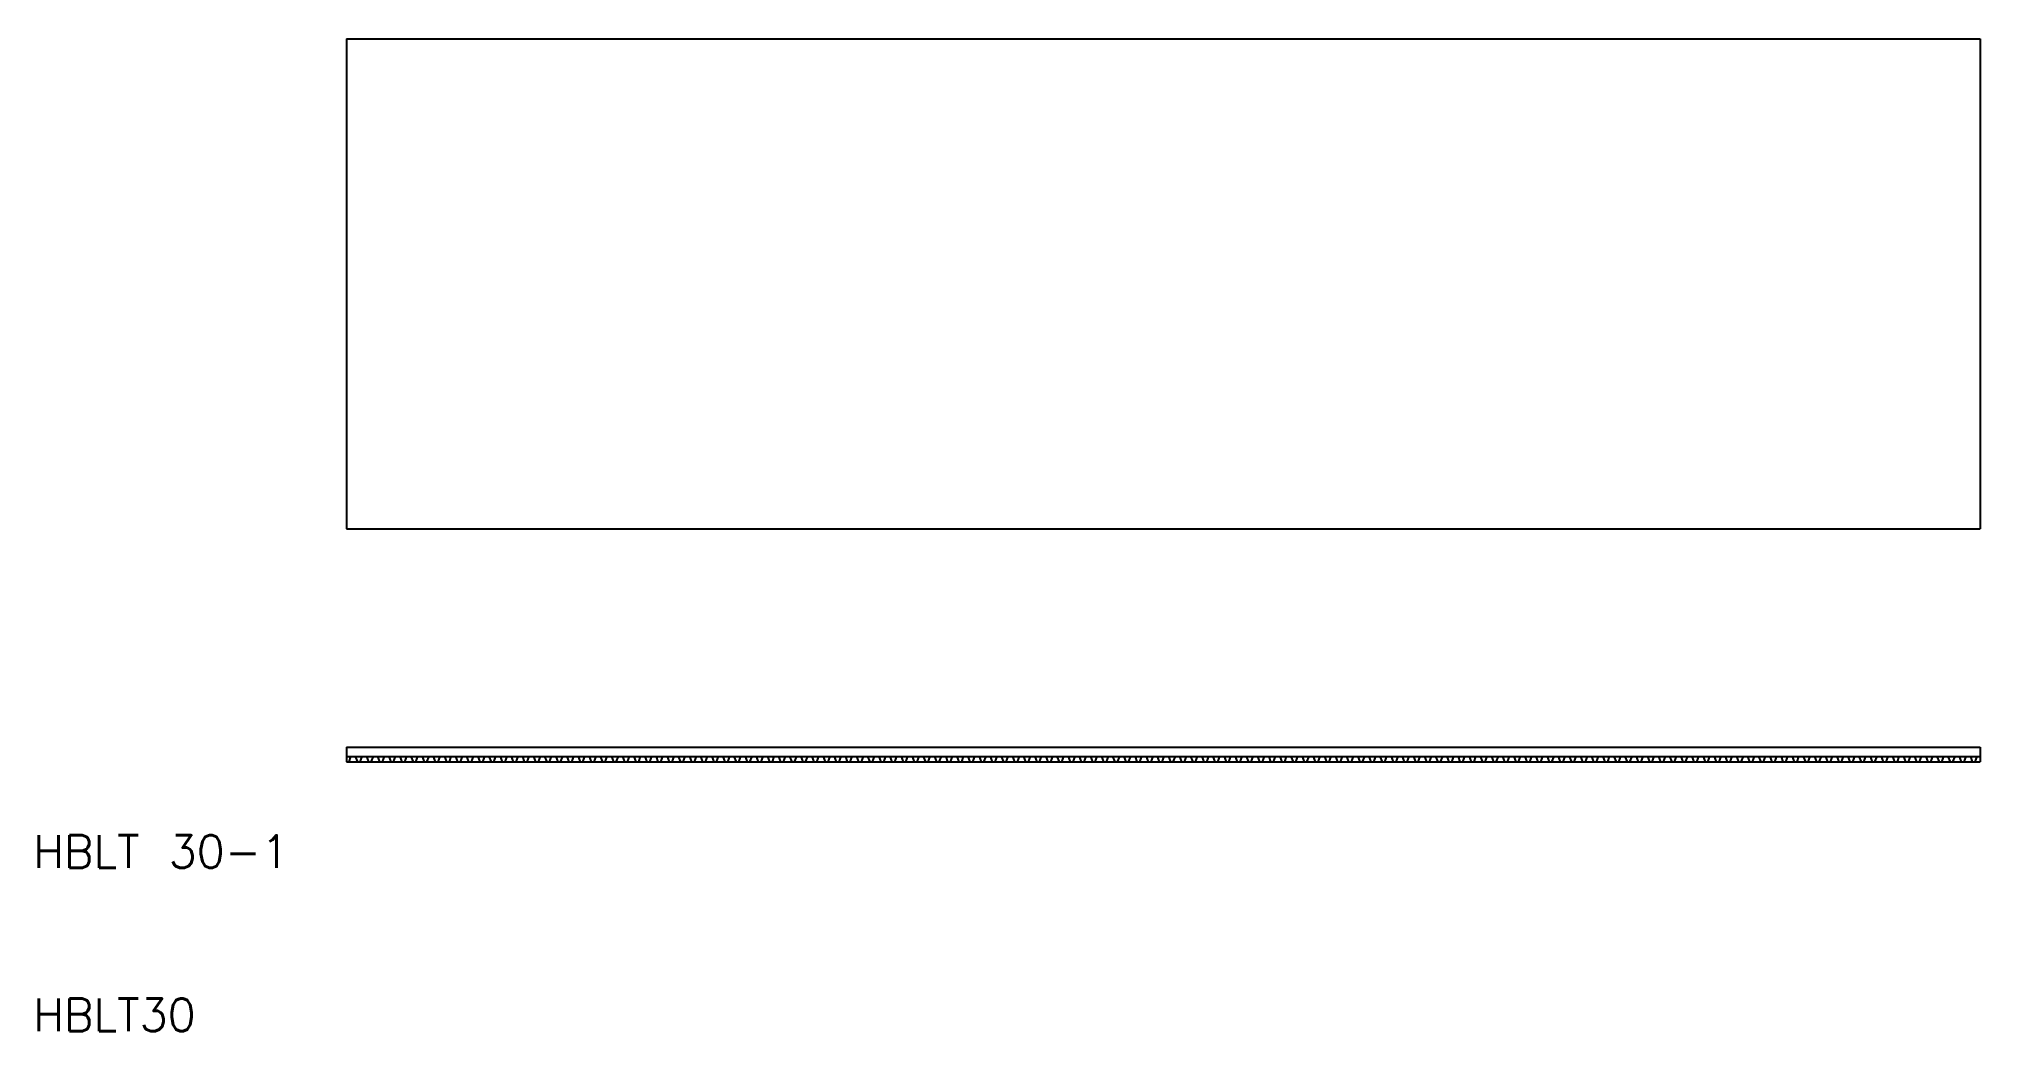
# Model space of a CAD drawing. Extents: x 10 to 129, y 10 to 71.
import ezdxf

# ---------------------------------------------------------------- set-up
doc = ezdxf.new("R2010")
doc.units = 0
doc.layers.get('0').update_dxf_attribs({"linetype": 'CONTINUOUS'})
doc.styles.get("Standard").update_dxf_attribs({"font": 'txt.shx', "bigfont": 'extfont.shx'})

msp = doc.modelspace()

# ---------------------------------------------------------------- linework, layer by layer
at = {"color": 7, "linetype": 'CONTINUOUS'}
for p, q in [((29.17, 70.77), (129.17, 70.77)), ((29.17, 70.77), (29.17, 40.77)), ((129.17, 70.77), (129.17, 40.77)), ((29.17, 40.77), (129.17, 40.77)), ((29.17, 27.39), (129.17, 27.39)), ((29.17, 27.39), (29.17, 26.49)), ((129.17, 27.39), (129.17, 26.49)), ((29.17, 26.83), (129.17, 26.83)), ((29.17, 26.49), (129.17, 26.49)), ((29.33, 26.49), (29.45, 26.83)), ((29.71, 26.83), (29.84, 26.49)), ((30.01, 26.49), (30.14, 26.83)), ((30.39, 26.83), (30.52, 26.49)), ((30.69, 26.49), (30.82, 26.83)), ((31.08, 26.83), (31.2, 26.49)), ((31.38, 26.49), (31.5, 26.83)), ((31.76, 26.83), (31.88, 26.49)), ((32.06, 26.49), (32.18, 26.83)), ((32.44, 26.83), (32.56, 26.49)), ((32.74, 26.49), (32.86, 26.83)), ((33.12, 26.83), (33.25, 26.49)), ((33.42, 26.49), (33.55, 26.83)), ((33.8, 26.83), (33.93, 26.49)), ((34.1, 26.49), (34.23, 26.83)), ((34.48, 26.83), (34.61, 26.49)), ((34.78, 26.49), (34.91, 26.83)), ((35.17, 26.83), (35.29, 26.49)), ((35.47, 26.49), (35.59, 26.83)), ((35.85, 26.83), (35.97, 26.49)), ((36.15, 26.49), (36.27, 26.83)), ((36.53, 26.83), (36.65, 26.49)), ((36.83, 26.49), (36.95, 26.83)), ((37.21, 26.83), (37.34, 26.49)), ((37.51, 26.49), (37.64, 26.83)), ((37.89, 26.83), (38.02, 26.49)), ((38.19, 26.49), (38.32, 26.83)), ((38.58, 26.83), (38.7, 26.49)), ((38.88, 26.49), (39, 26.83)), ((39.26, 26.83), (39.38, 26.49)), ((39.56, 26.49), (39.68, 26.83)), ((39.94, 26.83), (40.06, 26.49)), ((40.24, 26.49), (40.36, 26.83)), ((40.62, 26.83), (40.74, 26.49)), ((40.92, 26.49), (41.04, 26.83)), ((41.3, 26.83), (41.43, 26.49)), ((41.6, 26.49), (41.73, 26.83)), ((41.98, 26.83), (42.11, 26.49)), ((42.28, 26.49), (42.41, 26.83)), ((42.67, 26.83), (42.79, 26.49)), ((42.97, 26.49), (43.09, 26.83)), ((43.35, 26.83), (43.47, 26.49)), ((43.65, 26.49), (43.77, 26.83)), ((44.03, 26.83), (44.15, 26.49)), ((44.33, 26.49), (44.45, 26.83)), ((44.71, 26.83), (44.84, 26.49)), ((45.01, 26.49), (45.14, 26.83)), ((45.39, 26.83), (45.52, 26.49)), ((45.69, 26.49), (45.82, 26.83)), ((46.07, 26.83), (46.2, 26.49)), ((46.37, 26.49), (46.5, 26.83)), ((46.76, 26.83), (46.88, 26.49)), ((47.06, 26.49), (47.18, 26.83)), ((47.44, 26.83), (47.56, 26.49)), ((47.74, 26.49), (47.86, 26.83)), ((48.12, 26.83), (48.24, 26.49)), ((48.42, 26.49), (48.54, 26.83)), ((48.8, 26.83), (48.93, 26.49)), ((49.1, 26.49), (49.23, 26.83)), ((49.48, 26.83), (49.61, 26.49)), ((49.78, 26.49), (49.91, 26.83)), ((50.17, 26.83), (50.29, 26.49)), ((50.47, 26.49), (50.59, 26.83)), ((50.85, 26.83), (50.97, 26.49)), ((51.15, 26.49), (51.27, 26.83)), ((51.53, 26.83), (51.65, 26.49)), ((51.83, 26.49), (51.95, 26.83)), ((52.21, 26.83), (52.33, 26.49)), ((52.51, 26.49), (52.63, 26.83)), ((52.89, 26.83), (53.02, 26.49)), ((53.19, 26.49), (53.32, 26.83)), ((53.57, 26.83), (53.7, 26.49)), ((53.87, 26.49), (54, 26.83)), ((54.26, 26.83), (54.38, 26.49)), ((54.56, 26.49), (54.68, 26.83)), ((54.94, 26.83), (55.06, 26.49)), ((55.24, 26.49), (55.36, 26.83)), ((55.62, 26.83), (55.74, 26.49)), ((55.92, 26.49), (56.04, 26.83)), ((56.3, 26.83), (56.43, 26.49)), ((56.6, 26.49), (56.73, 26.83)), ((56.98, 26.83), (57.11, 26.49)), ((57.28, 26.49), (57.41, 26.83)), ((57.66, 26.83), (57.79, 26.49)), ((57.96, 26.49), (58.09, 26.83)), ((58.35, 26.83), (58.47, 26.49)), ((58.65, 26.49), (58.77, 26.83)), ((59.03, 26.83), (59.15, 26.49)), ((59.33, 26.49), (59.45, 26.83)), ((59.71, 26.83), (59.83, 26.49)), ((60.01, 26.49), (60.13, 26.83)), ((60.39, 26.83), (60.52, 26.49)), ((60.69, 26.49), (60.82, 26.83)), ((61.07, 26.83), (61.2, 26.49)), ((61.37, 26.49), (61.5, 26.83)), ((61.76, 26.83), (61.88, 26.49)), ((62.06, 26.49), (62.18, 26.83)), ((62.44, 26.83), (62.56, 26.49)), ((62.74, 26.49), (62.86, 26.83)), ((63.12, 26.83), (63.24, 26.49)), ((63.42, 26.49), (63.54, 26.83)), ((63.8, 26.83), (63.92, 26.49)), ((64.1, 26.49), (64.22, 26.83)), ((64.48, 26.83), (64.61, 26.49)), ((64.78, 26.49), (64.91, 26.83)), ((65.16, 26.83), (65.29, 26.49)), ((65.46, 26.49), (65.59, 26.83)), ((65.85, 26.83), (65.97, 26.49)), ((66.15, 26.49), (66.27, 26.83)), ((66.53, 26.83), (66.65, 26.49)), ((66.83, 26.49), (66.95, 26.83)), ((67.21, 26.83), (67.33, 26.49)), ((67.51, 26.49), (67.63, 26.83)), ((67.89, 26.83), (68.02, 26.49)), ((68.19, 26.49), (68.32, 26.83)), ((68.57, 26.83), (68.7, 26.49)), ((68.87, 26.49), (69, 26.83)), ((69.25, 26.83), (69.38, 26.49)), ((69.55, 26.49), (69.68, 26.83)), ((69.94, 26.83), (70.06, 26.49)), ((70.24, 26.49), (70.36, 26.83)), ((70.62, 26.83), (70.74, 26.49)), ((70.92, 26.49), (71.04, 26.83)), ((71.3, 26.83), (71.42, 26.49)), ((71.6, 26.49), (71.72, 26.83)), ((71.98, 26.83), (72.11, 26.49)), ((72.28, 26.49), (72.41, 26.83)), ((72.66, 26.83), (72.79, 26.49)), ((72.96, 26.49), (73.09, 26.83)), ((73.35, 26.83), (73.47, 26.49)), ((73.65, 26.49), (73.77, 26.83)), ((74.03, 26.83), (74.15, 26.49)), ((74.33, 26.49), (74.45, 26.83)), ((74.71, 26.83), (74.83, 26.49)), ((75.01, 26.49), (75.13, 26.83)), ((75.39, 26.83), (75.52, 26.49)), ((75.69, 26.49), (75.81, 26.83)), ((76.07, 26.83), (76.2, 26.49)), ((76.37, 26.49), (76.5, 26.83)), ((76.75, 26.83), (76.88, 26.49)), ((77.05, 26.49), (77.18, 26.83)), ((77.44, 26.83), (77.56, 26.49)), ((77.74, 26.49), (77.86, 26.83)), ((78.12, 26.83), (78.24, 26.49)), ((78.42, 26.49), (78.54, 26.83)), ((78.8, 26.83), (78.92, 26.49)), ((79.1, 26.49), (79.22, 26.83)), ((79.48, 26.83), (79.61, 26.49)), ((79.78, 26.49), (79.91, 26.83)), ((80.16, 26.83), (80.29, 26.49)), ((80.46, 26.49), (80.59, 26.83)), ((80.84, 26.83), (80.97, 26.49)), ((81.14, 26.49), (81.27, 26.83)), ((81.53, 26.83), (81.65, 26.49)), ((81.83, 26.49), (81.95, 26.83)), ((82.21, 26.83), (82.33, 26.49)), ((82.51, 26.49), (82.63, 26.83)), ((82.89, 26.83), (83.01, 26.49)), ((83.19, 26.49), (83.31, 26.83)), ((83.57, 26.83), (83.7, 26.49)), ((83.87, 26.49), (84, 26.83)), ((84.25, 26.83), (84.38, 26.49)), ((84.55, 26.49), (84.68, 26.83)), ((84.94, 26.83), (85.06, 26.49)), ((85.24, 26.49), (85.36, 26.83)), ((85.62, 26.83), (85.74, 26.49)), ((85.92, 26.49), (86.04, 26.83)), ((86.3, 26.83), (86.42, 26.49)), ((86.6, 26.49), (86.72, 26.83)), ((86.98, 26.83), (87.11, 26.49)), ((87.28, 26.49), (87.4, 26.83)), ((87.66, 26.83), (87.79, 26.49)), ((87.96, 26.49), (88.09, 26.83)), ((88.34, 26.83), (88.47, 26.49)), ((88.64, 26.49), (88.77, 26.83)), ((89.03, 26.83), (89.15, 26.49)), ((89.33, 26.49), (89.45, 26.83)), ((89.71, 26.83), (89.83, 26.49)), ((90.01, 26.49), (90.13, 26.83)), ((90.39, 26.83), (90.51, 26.49)), ((90.69, 26.49), (90.81, 26.83)), ((91.07, 26.83), (91.2, 26.49)), ((91.37, 26.49), (91.5, 26.83)), ((91.75, 26.83), (91.88, 26.49)), ((92.05, 26.49), (92.18, 26.83)), ((92.43, 26.83), (92.56, 26.49)), ((92.73, 26.49), (92.86, 26.83)), ((93.12, 26.83), (93.24, 26.49)), ((93.42, 26.49), (93.54, 26.83)), ((93.8, 26.83), (93.92, 26.49)), ((94.1, 26.49), (94.22, 26.83)), ((94.48, 26.83), (94.6, 26.49)), ((94.78, 26.49), (94.9, 26.83)), ((95.16, 26.83), (95.29, 26.49)), ((95.46, 26.49), (95.59, 26.83)), ((95.84, 26.83), (95.97, 26.49)), ((96.14, 26.49), (96.27, 26.83)), ((96.53, 26.83), (96.65, 26.49)), ((96.83, 26.49), (96.95, 26.83)), ((97.21, 26.83), (97.33, 26.49)), ((97.51, 26.49), (97.63, 26.83)), ((97.89, 26.83), (98.01, 26.49)), ((98.19, 26.49), (98.31, 26.83)), ((98.57, 26.83), (98.7, 26.49)), ((98.87, 26.49), (98.99, 26.83)), ((99.25, 26.83), (99.38, 26.49)), ((99.55, 26.49), (99.68, 26.83)), ((99.93, 26.83), (100.06, 26.49)), ((100.23, 26.49), (100.36, 26.83)), ((100.62, 26.83), (100.74, 26.49)), ((100.92, 26.49), (101.04, 26.83)), ((101.3, 26.83), (101.42, 26.49)), ((101.6, 26.49), (101.72, 26.83)), ((101.98, 26.83), (102.1, 26.49)), ((102.28, 26.49), (102.4, 26.83)), ((102.66, 26.83), (102.79, 26.49)), ((102.96, 26.49), (103.09, 26.83)), ((103.34, 26.83), (103.47, 26.49)), ((103.64, 26.49), (103.77, 26.83)), ((104.02, 26.83), (104.15, 26.49)), ((104.32, 26.49), (104.45, 26.83)), ((104.71, 26.83), (104.83, 26.49)), ((105.01, 26.49), (105.13, 26.83)), ((105.39, 26.83), (105.51, 26.49)), ((105.69, 26.49), (105.81, 26.83)), ((106.07, 26.83), (106.19, 26.49)), ((106.37, 26.49), (106.49, 26.83)), ((106.75, 26.83), (106.88, 26.49)), ((107.05, 26.49), (107.18, 26.83)), ((107.43, 26.83), (107.56, 26.49)), ((107.73, 26.49), (107.86, 26.83)), ((108.12, 26.83), (108.24, 26.49)), ((108.42, 26.49), (108.54, 26.83)), ((108.8, 26.83), (108.92, 26.49)), ((109.1, 26.49), (109.22, 26.83)), ((109.48, 26.83), (109.6, 26.49)), ((109.78, 26.49), (109.9, 26.83)), ((110.16, 26.83), (110.29, 26.49)), ((110.46, 26.49), (110.59, 26.83)), ((110.84, 26.83), (110.97, 26.49)), ((111.14, 26.49), (111.27, 26.83)), ((111.52, 26.83), (111.65, 26.49)), ((111.82, 26.49), (111.95, 26.83)), ((112.21, 26.83), (112.33, 26.49)), ((112.51, 26.49), (112.63, 26.83)), ((112.89, 26.83), (113.01, 26.49)), ((113.19, 26.49), (113.31, 26.83)), ((113.57, 26.83), (113.69, 26.49)), ((113.87, 26.49), (113.99, 26.83)), ((114.25, 26.83), (114.38, 26.49)), ((114.55, 26.49), (114.68, 26.83)), ((114.93, 26.83), (115.06, 26.49)), ((115.23, 26.49), (115.36, 26.83)), ((115.61, 26.83), (115.74, 26.49)), ((115.91, 26.49), (116.04, 26.83)), ((116.3, 26.83), (116.42, 26.49)), ((116.6, 26.49), (116.72, 26.83)), ((116.98, 26.83), (117.1, 26.49)), ((117.28, 26.49), (117.4, 26.83)), ((117.66, 26.83), (117.78, 26.49)), ((117.96, 26.49), (118.08, 26.83)), ((118.34, 26.83), (118.47, 26.49)), ((118.64, 26.49), (118.77, 26.83)), ((119.02, 26.83), (119.15, 26.49)), ((119.32, 26.49), (119.45, 26.83)), ((119.71, 26.83), (119.83, 26.49)), ((120.01, 26.49), (120.13, 26.83)), ((120.39, 26.83), (120.51, 26.49)), ((120.69, 26.49), (120.81, 26.83)), ((121.07, 26.83), (121.19, 26.49)), ((121.37, 26.49), (121.49, 26.83)), ((121.75, 26.83), (121.88, 26.49)), ((122.05, 26.49), (122.18, 26.83)), ((122.43, 26.83), (122.56, 26.49)), ((122.73, 26.49), (122.86, 26.83)), ((123.11, 26.83), (123.24, 26.49)), ((123.41, 26.49), (123.54, 26.83)), ((123.8, 26.83), (123.92, 26.49)), ((124.1, 26.49), (124.22, 26.83)), ((124.48, 26.83), (124.6, 26.49)), ((124.78, 26.49), (124.9, 26.83)), ((125.16, 26.83), (125.28, 26.49)), ((125.46, 26.49), (125.58, 26.83)), ((125.84, 26.83), (125.97, 26.49)), ((126.14, 26.49), (126.27, 26.83)), ((126.52, 26.83), (126.65, 26.49)), ((126.82, 26.49), (126.95, 26.83)), ((127.2, 26.83), (127.33, 26.49)), ((127.5, 26.49), (127.63, 26.83)), ((127.89, 26.83), (128.01, 26.49)), ((128.19, 26.49), (128.31, 26.83)), ((128.57, 26.83), (128.69, 26.49)), ((128.87, 26.49), (128.99, 26.83))]:
    msp.add_line(p, q, dxfattribs=at)

# ---------------------------------------------------------------- texts
for s, p in [('HBLT 30-1', (10, 20)), ('HBLT30', (10, 10))]:
    msp.add_text(s, height=2, dxfattribs=at).set_placement(p)

doc.saveas('drawing.dxf')
